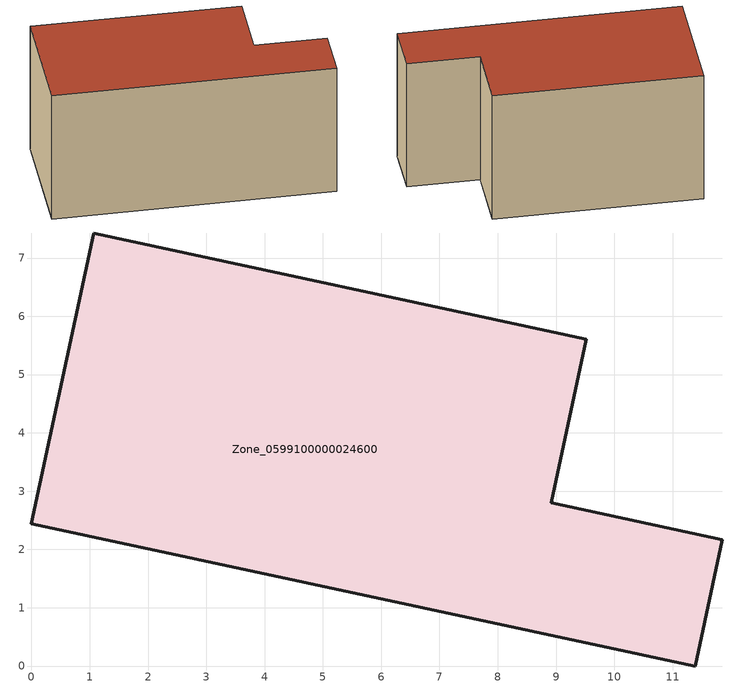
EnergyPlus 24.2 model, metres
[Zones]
Zone_0599100000024600
 floor ground (C_G): 0,2.44 1.07,7.43 9.52,5.61 8.92,2.8 11.85,2.17 11.39,0 z0
 wall outside (C_F): 1.07,7.43 0,2.44 11.39,0 11.85,2.17 8.92,2.8 9.52,5.61 1.07,7.43 z0:5.97
 roof outside (C_R): 0,2.44 11.39,0 11.85,2.17 8.92,2.8 9.52,5.61 1.07,7.43 z5.97
[BUILDING]
Pand.0599100000024600: North Axis=0; Terrain=City; Loads Convergence Tolerance Value=0.04; Temperature Convergence Tolerance Value=0.4; Solar Distribution=FullExterior; Maximum Number of Warmup Days=25; Minimum Number of Warmup Days=1
[Site:Location]
Rotterdam.The.Hague.AP_ZH_NLD Design_Conditions: Latitude=51.96; Longitude=4.45; Time Zone=1; Elevation=-4.5
[SITE:GROUNDTEMPERATURE:BUILDINGSURFACE]
18, 18, 18, 18, 18, 18, 18, 18, 18, 18, 18, 18
[MATERIAL] Thermal Absorptance=0.9; Solar Absorptance=0.7; Visible Absorptance=0.7
Name | Roughness | Thickness | Conductivity | Density | Specific Heat
G.TI.1975-1991 | MediumSmooth | 0.15 | 0.288461 | 540 | 1210
F.TI.1975-1991 | Rough | 0.3 | 0.230769 | 1920 | 840
R.TI.1975-1991 | MediumRough | 0.2 | 0.153846 | 1500 | 1000
[CONSTRUCTION]
C_G: G.TI.1975-1991
C_F: F.TI.1975-1991
C_R: R.TI.1975-1991
[ZONE]
Zone_0599100000024600: Type=1; Multiplier=1; Ceiling Height=Autocalculate; Volume=Autocalculate; Floor Area=autocalculate; Part of Total Floor Area=Yes
[ZONEINFILTRATION:DESIGNFLOWRATE]
Infil_Zone_0599100000024600: Zone or ZoneList or Space or SpaceList=Zone_0599100000024600; Schedule=AlwaysOn; Design Flow Rate Calculation Method=Flow/Area; Flow Rate per Floor Area=0.003; Constant Term Coefficient=1; Temperature Term Coefficient=0; Velocity Term Coefficient=0; Velocity Squared Term Coefficient=0
[HVACTEMPLATE:ZONE:IDEALLOADSAIRSYSTEM]
Zone_0599100000024600: Maximum Heating Supply Air Temperature=50; Minimum Cooling Supply Air Temperature=13; Maximum Heating Supply Air Humidity Ratio=0.0156; Minimum Cooling Supply Air Humidity Ratio=0.0077; Heating Limit=NoLimit; Cooling Limit=NoLimit; Dehumidification Control Type=ConstantSensibleHeatRatio; Cooling Sensible Heat Ratio=0.7; Dehumidification Setpoint=60; Humidification Control Type=None; Humidification Setpoint=30; Outdoor Air Method=None; Outdoor Air Flow Rate per Person=0.00944; Outdoor Air Flow Rate per Zone Floor Area=0; Outdoor Air Flow Rate per Zone=0; Demand Controlled Ventilation Type=None; Outdoor Air Economizer Type=NoEconomizer; Heat Recovery Type=None; Sensible Heat Recovery Effectiveness=0.7; Latent Heat Recovery Effectiveness=0.65
[ZONECONTROL:THERMOSTAT]
ThermostatControl_Zone_0599100000024600: Zone or ZoneList=Zone_0599100000024600; Control Type Schedule=DualSetpointControlType; Control 1=Thermostat_Zone_0599100000024600; Temperature Difference Between Cutout And Setpoint=0
[THERMOSTATSETPOINT:DUALSETPOINT]
Thermostat_Zone_0599100000024600: Heating Setpoint Temperature Schedule=HeatingSetpoint_Zone_0599100000024600; Cooling Setpoint Temperature Schedule=CoolingSetpoint_Zone_0599100000024600
[SCHEDULE:COMPACT]
HeatingSetpoint_Zone_0599100000024600: Through: 12/31, For: AllDays, Until: 24:00, 21
CoolingSetpoint_Zone_0599100000024600: Through: 12/31, For: AllDays, Until: 24:00, 24
DualSetpointControlType: Through: 12/31, For: AllDays, Until: 24:00, 4
AlwaysOn: Through: 12/31, For: AllDays, Until: 24:00, 1
